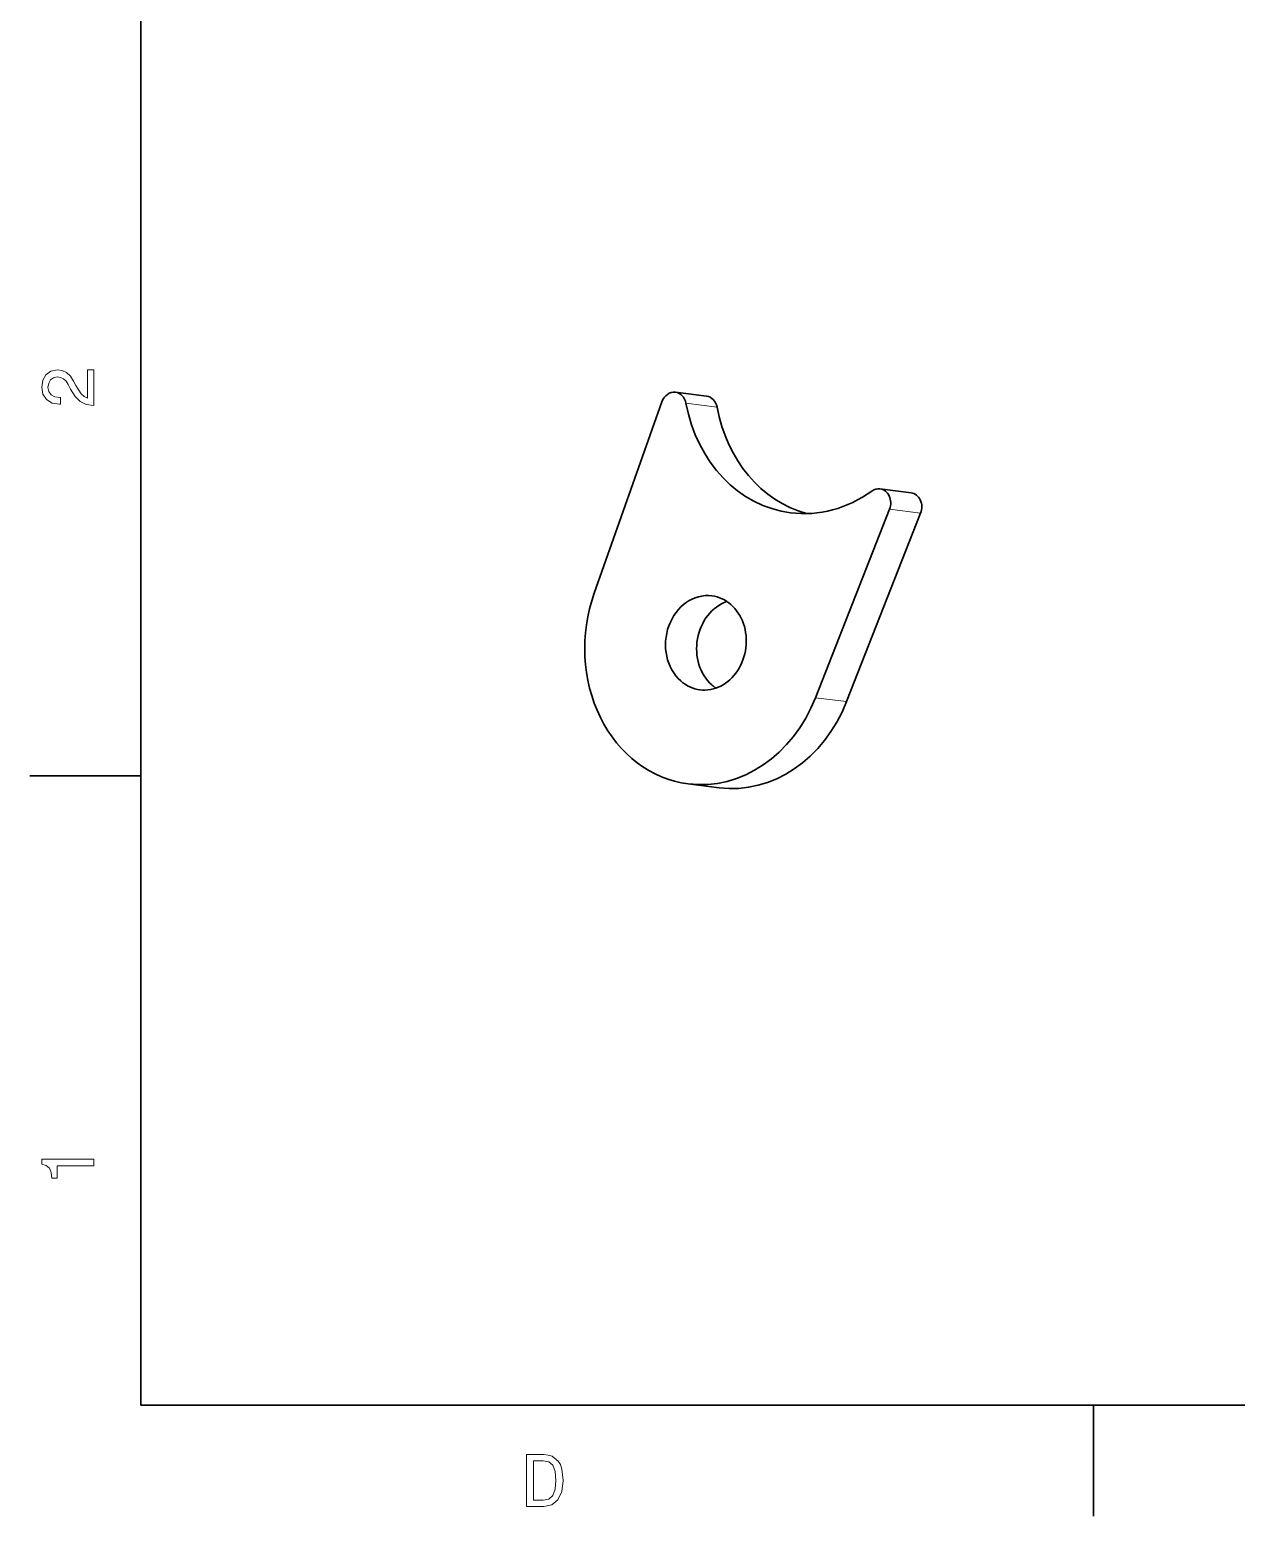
# Model space of a CAD drawing. Extents: x 0 to 296, y 0 to 210.
# Drawn here: x 2.5 to 83.9, y 2.5 to 102.9 of the extents above; entities that cross this region are included whole.
import ezdxf

# ---------------------------------------------------------------- set-up
doc = ezdxf.new("R2010")
doc.units = 0

msp = doc.modelspace()

# ---------------------------------------------------------------- linework, layer by layer
at = {"color": 7, "lineweight": 35}
for p, q in [((10, 200), (10, 10)), ((10, 10), (287, 10))]:
    msp.add_line(p, q, dxfattribs=at)
at = {"color": 7, "lineweight": 35, "ltscale": 0.052859}
for p, q in [((46.084167, 78.415665), (48.181915, 78.151138)), ((59.889603, 71.893066), (61.98735, 71.62854)), ((49.035248, 51.701027), (46.9375, 51.965553))]:
    msp.add_line(p, q, dxfattribs=at)
at = {"color": 7, "lineweight": 35, "ltscale": 0.342841}
msp.add_line((40.604843, 64.842804), (45.174271, 77.772766), dxfattribs=at)
at = {"color": 7, "lineweight": 13, "ltscale": 0.052859}
for p, q in [((46.790985, 77.675499), (48.888733, 77.410965)), ((60.535645, 70.515053), (62.633392, 70.250526)), ((57.639008, 57.521339), (55.54126, 57.78587))]:
    msp.add_line(p, q, dxfattribs=at)
at = {"color": 7, "lineweight": 35, "ltscale": 0.341848}
for p, q in [((55.54126, 57.78587), (60.535645, 70.515053)), ((57.639008, 57.521339), (62.633392, 70.250526))]:
    msp.add_line(p, q, dxfattribs=at)
at = {"color": 7, "lineweight": 35, "ltscale": 0.1875}
for p, q in [((10, 52.5), (2.5, 52.5)), ((74.300003, 10), (74.300003, 2.5))]:
    msp.add_line(p, q, dxfattribs=at)
at = {"color": 7, "lineweight": 13}
for points in [[(6.833213, 77.519447), (6.833213, 79.925072), (6.399496, 79.925072), (6.399496, 78.023773), (6.162464, 78.129684), (5.965778, 78.311241), (5.607709, 78.871033), (5.456412, 79.168587), (5.239553, 79.501442), (4.987392, 79.738472), (4.689842, 79.874641), (4.351945, 79.925072), (3.928314, 79.839333), (3.595461, 79.602303), (3.383646, 79.239189), (3.307997, 78.770172), (3.393732, 78.286018), (3.630764, 77.91787), (4.009006, 77.680832), (4.508286, 77.600143), (4.578891, 77.600143), (4.578891, 78.059074), (4.538545, 78.059074), (4.195605, 78.104462), (3.943444, 78.240631), (3.782061, 78.457489), (3.726585, 78.744957), (3.777017, 79.03746), (3.903098, 79.254318), (4.099784, 79.395531), (4.346902, 79.445961), (4.578891, 79.41066), (4.775577, 79.314842), (4.947046, 79.153458), (5.098343, 78.931557), (5.259727, 78.634003), (5.572406, 78.139771), (5.90526, 77.791786), (6.308718, 77.585014), (6.818084, 77.519447)], [(6.833213, 26.159222), (6.833213, 26.618156), (3.307997, 26.618156), (3.307997, 26.275217), (3.615634, 26.184439), (3.822406, 26.002882), (3.943444, 25.725506), (3.98379, 25.34222), (4.341859, 25.34222), (4.341859, 26.159222)], [(37.194958, 6.666787), (36.029972, 6.666787), (36.029972, 3.166787), (37.194958, 3.166787), (37.744667, 3.277738), (38.153168, 3.615634), (38.405331, 4.165346), (38.496109, 4.916787), (38.415417, 5.683357), (38.314552, 5.985951), (38.173344, 6.228026), (37.764839, 6.555836), (37.497551, 6.636527)], [(37.159653, 6.248199), (37.542938, 6.17255), (37.805187, 5.940562), (37.961525, 5.527017), (38.011959, 4.916787), (37.956482, 4.326729), (37.800144, 3.913184), (37.532852, 3.666066), (37.159653, 3.585375), (36.498989, 3.585375), (36.498989, 6.248199)]]:
    msp.add_lwpolyline(points, close=True, dxfattribs=at)
at = {"color": 7, "lineweight": 35}
for centre, major_axis, start_param, end_param in [((45.959045, 77.423523), (0.125122, 0.992142), 6.2831621109, 7.603044555), ((45.959045, 77.423523), (0.125122, 0.992142), 5.0743146662, 6.2831621109), ((55.110428, 80.195206), (1.251099, 9.921429), 1.9327220126, 3.1416700627), ((48.056793, 77.158997), (0.125122, 0.992142), 5.0743146662, 6.2831621109), ((57.208176, 79.930679), (1.251099, 9.921429), 1.9327220126, 3.0168074023), ((55.110428, 80.195206), (1.251099, 9.921429), 3.1416700627, 3.8091062759), ((59.764526, 70.900917), (0.125122, 0.992142), 0.0000434429, 0.6675136223), ((59.764526, 70.900917), (0.125122, 0.992142), 4.4219690406, 6.28322875), ((61.862274, 70.636391), (0.125122, 0.992142), 4.4219690406, 6.28322875), ((48.138565, 61.490124), (1.20105, 9.52457), 1.3198592478, 3.1415912439), ((48.138565, 61.490124), (0.40036, 3.174858), 6.2831473155, 8.8989547018), ((50.236313, 61.225597), (0.40036, 3.174858), 0.399581895, 2.6157693946), ((48.138565, 61.490124), (0.40036, 3.174858), 3.1415546619, 6.2831473155), ((48.138565, 61.490124), (0.40036, 3.174858), 2.6157693946, 3.1415546619), ((50.236313, 61.225597), (0.40036, 3.174858), 2.6157693946, 2.7420804518), ((48.138565, 61.490124), (1.20105, 9.52457), 3.1415912439, 4.4219690406), ((50.236313, 61.225597), (1.20105, 9.52457), 3.1415912439, 4.4219690406)]:
    msp.add_ellipse(centre, major_axis=major_axis, ratio=0.848877, start_param=start_param, end_param=end_param, dxfattribs=at)

doc.saveas('drawing.dxf')
